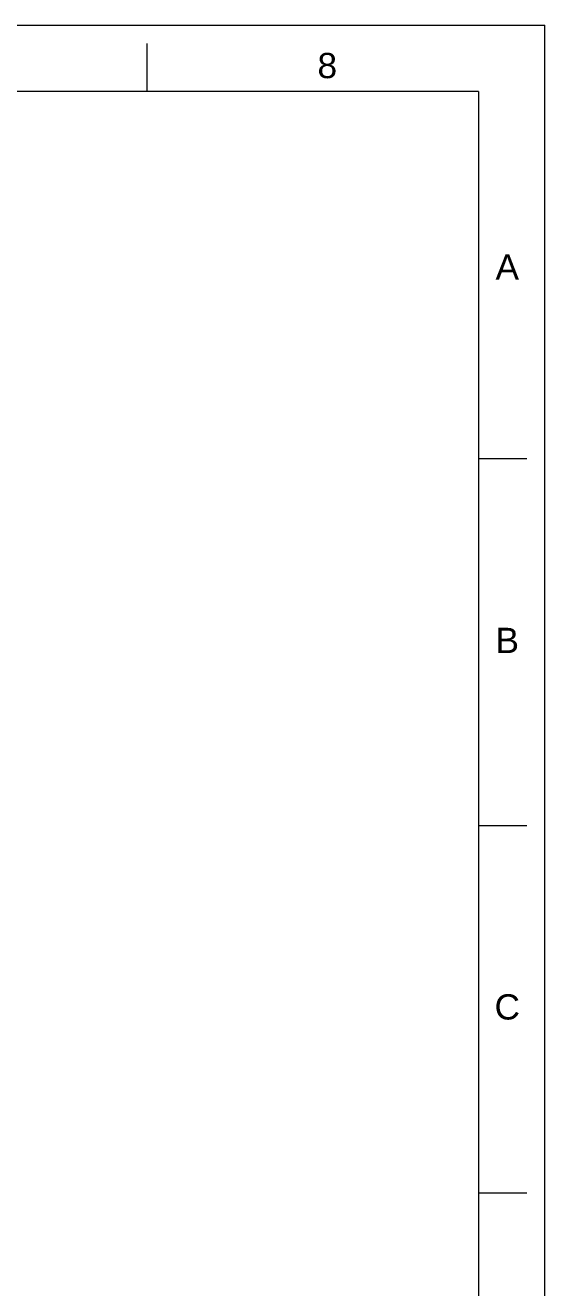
# Model space of a CAD drawing. Header units: millimetres. Extents: x 12315 to 13156, y 3748 to 4343.
# Drawn here: x 12998.7 to 13155.7, y 3961.6 to 4343.2 of the extents above; entities that cross this region are included whole.
import ezdxf

# ---------------------------------------------------------------- set-up
doc = ezdxf.new("R2010")
doc.units = ezdxf.units.MM
doc.layers.add('FORM', color=7, linetype='Continuous', lineweight=13)
doc.styles.get("Standard").update_dxf_attribs({"font": 'arial.ttf'})

msp = doc.modelspace()

# ---------------------------------------------------------------- linework, layer by layer
at = {"layer": 'FORM', "color": 7, "linetype": 'Continuous'}
for p, q in [((12314.69, 4343.16), (13155.69, 4343.16)), ((13155.69, 3748.45), (13155.69, 4343.16)), ((13035.54, 4323.13), (13035.54, 4337.69)), ((13135.66, 4323.13), (12334.71, 4323.13)), ((13135.66, 4323.13), (13135.66, 3768.48)), ((13135.66, 4212.21), (13150.22, 4212.21)), ((13135.66, 4101.28), (13150.22, 4101.28)), ((13135.67, 3990.34), (13150.22, 3990.34))]:
    msp.add_line(p, q, dxfattribs=at)

# ---------------------------------------------------------------- texts
at = {"layer": 'FORM', "color": 7, "linetype": 'Continuous', "insert": (13089.96, 4330.93), "char_height": 7.63, "attachment_point": 5}
msp.add_mtext_dynamic_manual_height_columns('8', width=50.0595, gutter_width=12.51, heights=[0], dxfattribs=at)
at = {"layer": 'FORM', "char_height": 7.63, "attachment_point": 5}
for s, insert in [('A', (13144.36, 4270.08)), ('B', (13144.36, 4157.25)), ('C', (13144.36, 4046.43))]:
    msp.add_mtext_dynamic_manual_height_columns(s, width=10.0119, gutter_width=12.51, heights=[0], dxfattribs=dict(at, insert=insert))

doc.saveas('drawing.dxf')
